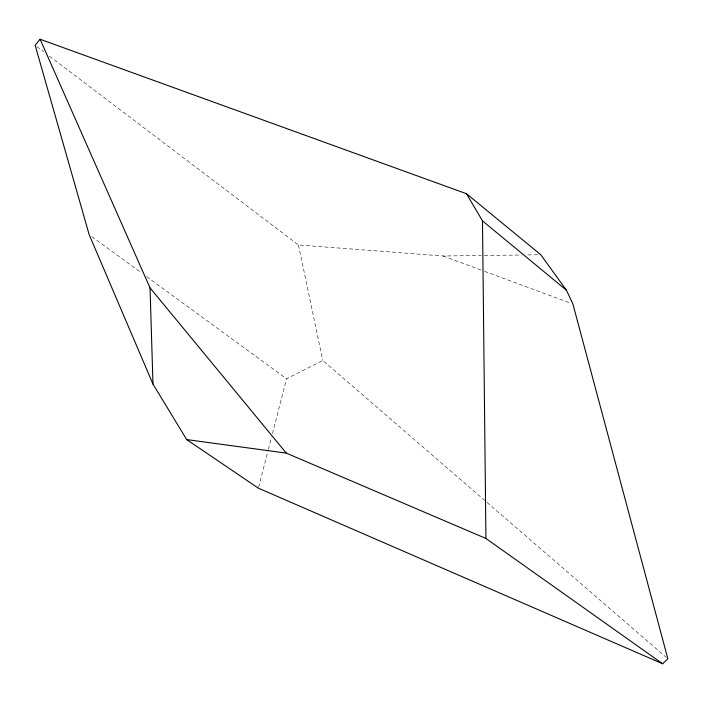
<?xml version="1.0" encoding="UTF-8"?>
<svg xmlns="http://www.w3.org/2000/svg" width="703" height="703" viewBox="0 0 703 703"><rect width="100%" height="100%" fill="white"/><g stroke="black" fill="none" stroke-linecap="round" stroke-linejoin="round"><path stroke-width="0.53" stroke-dasharray="3.52 2.64" d="M258.616 487.223L267.843 451.405M268.37 449.393L271.455 437.398M272.474 433.479L286.569 378.785L322.782 360.437L486.133 501.661M49.474 56.161L298.459 244.969L443.075 255.997L481.274 255.505M484.288 255.47L521.494 254.987M527.874 254.908L537.549 254.785M443.075 255.997L481.608 270.242M484.578 271.34L570.001 302.923M91.794 236.612L140.705 272.307M146.602 276.622L286.569 378.785M36.837 46.574L43.577 51.679M486.933 502.355L666.216 657.349M298.459 244.969L322.782 360.437"/><path stroke-width="1.05" d="M40.097 39.236L35.15 45.291L89.193 234.714L152.982 384.093L186.69 439.595L258.37 488.172L662.63 663.764L667.85 658.764L572.901 303.995L566.425 290.225L540.792 254.741L466.467 193.712L40.097 39.236L150.038 287.879L286.288 453.11L485.931 538.472L662.63 663.764M186.69 439.595L286.288 453.11M466.467 193.712L482.486 220.874L566.425 290.225M150.038 287.879L152.982 384.093M482.486 220.874L485.931 538.472"/></g></svg>
